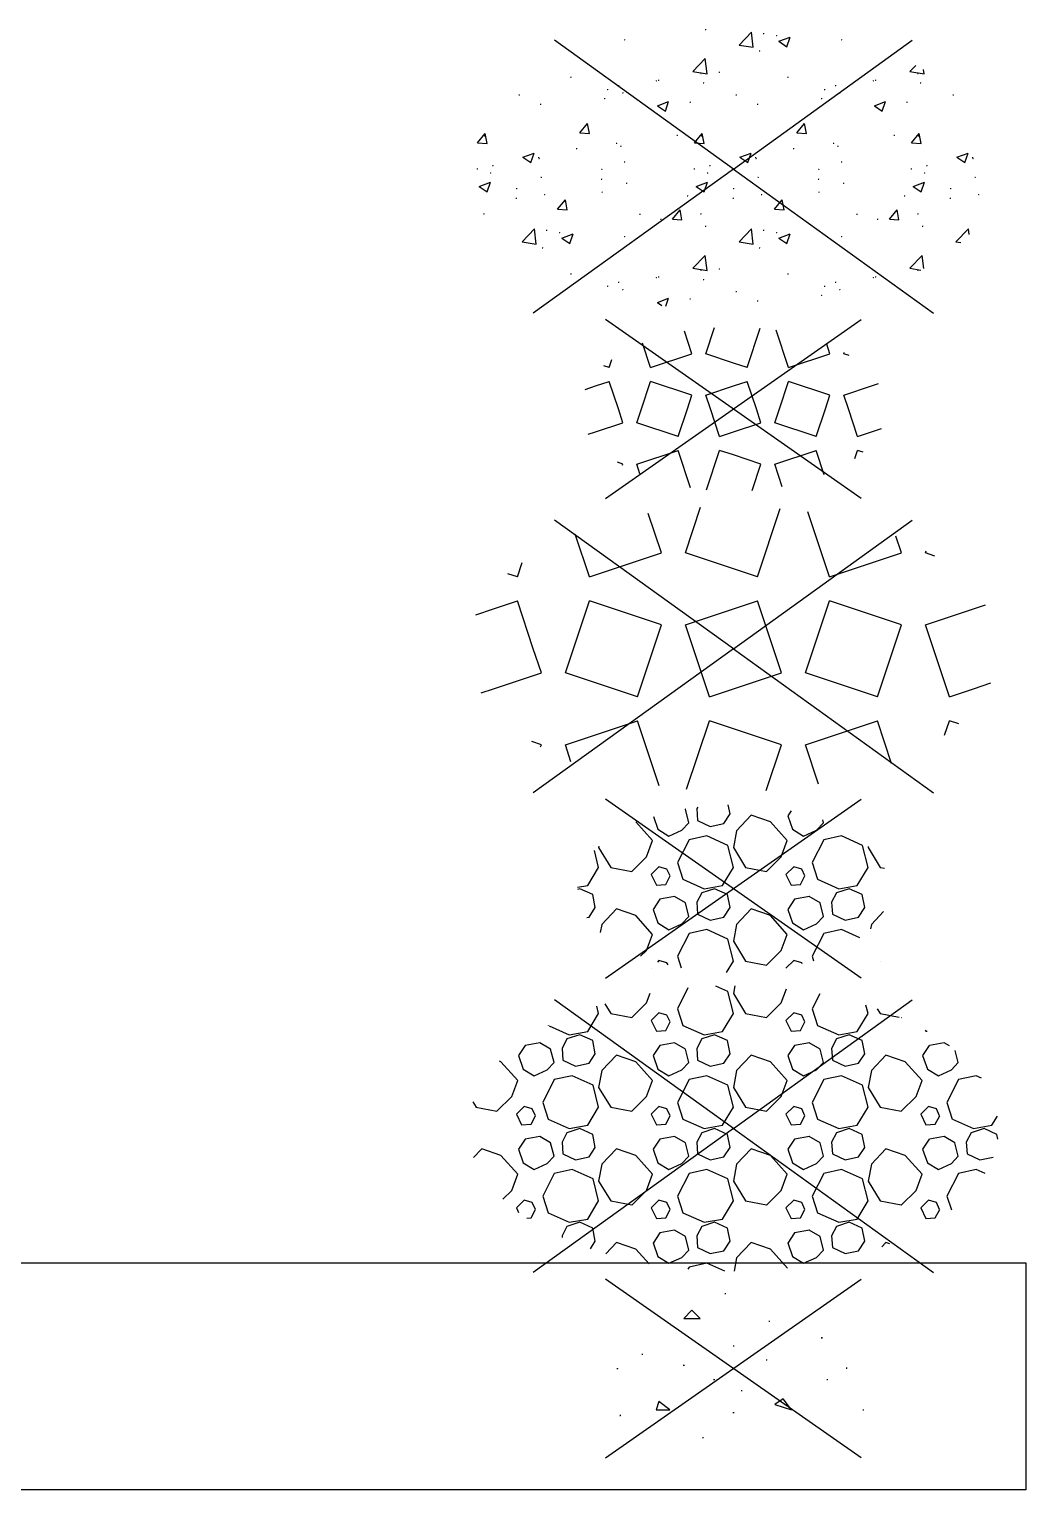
# Model space of a CAD drawing. Header units: metres. Extents: x -77 to 448, y 4806 to 5239.
# Drawn here: x -31.73 to -27.58, y 4931.49 to 4937.58 of the extents above; entities that cross this region are included whole.
import ezdxf
from ezdxf.enums import TextEntityAlignment as Align

# ---------------------------------------------------------------- set-up
doc = ezdxf.new("R2010")
doc.units = ezdxf.units.M
doc.layers.add('V-WE-VH-OPENVERHARDING_STRAATBAKSTEEN-S', color=90, linetype='Continuous', lineweight=25)
doc.styles.add('NLCS-ISO', font='NLCS-ISO.ttf')

# ---------------------------------------------------------------- blocks, each defined once
blk = doc.blocks.new('V-SVH-FUNDERING_GRANULAAT_KL-SO')
for p, q in [((-2.662, -1.864), (2.662, 1.864)), ((2.662, -1.864), (-2.662, 1.864)), ((-0.181, 1.561), (-0.164, 1.561)), ((-0.173, 1.57), (-0.173, 1.552)), ((-0.863, 1.216), (-1.035, 1.044)), ((-1.035, 1.044), (-0.69, 1.044)), ((-0.69, 1.044), (-0.863, 1.216)), ((0.739, 0.986), (0.756, 0.986)), ((0.748, 0.995), (0.748, 0.978)), ((1.831, 0.641), (1.849, 0.641)), ((1.84, 0.65), (1.84, 0.633)), ((-1.898, 0.305), (-1.898, 0.287)), ((0, 0.477), (0, 0.46)), ((0, 0.469), (0.009, 0.469)), ((-1.906, 0.296), (-1.889, 0.296)), ((-1.044, 0.066), (-1.026, 0.066)), ((-1.035, 0.075), (-1.035, 0.058)), ((0.681, 0.181), (0.699, 0.181)), ((0.69, 0.19), (0.69, 0.172)), ((2.349, 0.009), (2.366, 0.009)), ((2.357, 0.017), (2.357, 0)), ((-2.424, 0), (-2.406, 0)), ((-2.415, 0), (-2.415, -0.009)), ((-0.411, -0.23), (-0.394, -0.23)), ((-0.403, -0.221), (-0.403, -0.239)), ((1.946, -0.23), (1.964, -0.23)), ((1.955, -0.221), (1.955, -0.239)), ((0.164, -0.46), (0.181, -0.46)), ((0.172, -0.451), (0.172, -0.469)), ((-1.553, -0.69), (-1.61, -0.863)), ((-1.61, -0.863), (-1.323, -0.863)), ((-1.323, -0.863), (-1.553, -0.69)), ((0, -0.911), (0, -0.929)), ((1.035, -0.633), (0.862, -0.748)), ((0.862, -0.748), (1.208, -0.863)), ((1.208, -0.863), (1.035, -0.633)), ((2.694, -0.863), (2.711, -0.863)), ((2.703, -0.854), (2.703, -0.871)), ((-2.366, -0.978), (-2.349, -0.978)), ((-2.358, -0.969), (-2.358, -0.986)), ((-0.009, -0.92), (0, -0.92)), ((-0.641, -1.438), (-0.624, -1.438)), ((-0.633, -1.429), (-0.633, -1.446))]:
    blk.add_line(p, q)
at = {"style": 'NLCS-ISO'}
blk.add_attdef('KLEUR', text='', height=1.8, dxfattribs=at).set_placement((4.25, 0), align=Align.MIDDLE_LEFT)
blk = doc.blocks.new('V-SVH-FUNDERING_GRANULAAT_KLEIKORR-SO')
for p, q in [((-1.809, 2.619), (-1.731, 2.825)), ((-0.945, 2.931), (-1.165, 2.499)), ((-0.113, 2.857), (-0.363, 2.969)), ((0, 2.397), (-0.113, 2.857)), ((0.032, 2.975), (0, 2.813)), ((0, 2.813), (0.252, 2.398)), ((0.998, 2.619), (1.109, 2.914)), ((1.802, 2.812), (1.642, 2.499)), ((0, 0), (-3.728, 2.684)), ((-2.807, 2.397), (-2.845, 2.553)), ((-2.679, 2.603), (-2.555, 2.398)), ((-2.118, 2.313), (-1.809, 2.619)), ((-1.165, 2.499), (-1.052, 2.151)), ((0, 0), (3.728, 2.684)), ((0.689, 2.313), (0.998, 2.619)), ((1.642, 2.499), (1.755, 2.151)), ((2.807, 2.397), (2.763, 2.576)), ((2.997, 2.499), (3.059, 2.398)), ((-3.86, 2.156), (-3.859, 2.151)), ((-3.836, 2.141), (-3.417, 1.953)), ((-3.033, 2.021), (-2.807, 2.397)), ((-2.555, 2.398), (-2.118, 2.314)), ((-1.55, 2.411), (-1.711, 2.251)), ((-1.711, 2.252), (-1.604, 2.029)), ((-1.383, 2.363), (-1.55, 2.411)), ((-1.406, 2.044), (-1.316, 2.222)), ((-1.316, 2.222), (-1.383, 2.363)), ((-1.052, 2.151), (-0.61, 1.953)), ((-0.226, 2.021), (0, 2.397)), ((0.252, 2.398), (0.689, 2.314)), ((1.257, 2.411), (1.096, 2.251)), ((1.096, 2.252), (1.202, 2.029)), ((1.423, 2.363), (1.257, 2.411)), ((1.4, 2.044), (1.491, 2.222)), ((1.491, 2.222), (1.423, 2.363)), ((1.755, 2.151), (2.197, 1.953)), ((2.581, 2.021), (2.807, 2.397)), ((3.059, 2.398), (3.456, 2.321)), ((3.495, 2.313), (3.5, 2.317)), ((-3.466, 1.868), (-3.567, 1.67)), ((-3.198, 1.953), (-3.466, 1.868)), ((-3.417, 1.953), (-3.033, 2.021)), ((-2.93, 1.833), (-3.198, 1.953)), ((-2.876, 1.558), (-2.93, 1.833)), ((-1.604, 2.029), (-1.406, 2.044)), ((-0.659, 1.868), (-0.76, 1.67)), ((-0.391, 1.953), (-0.659, 1.868)), ((-0.61, 1.953), (-0.226, 2.021)), ((-0.123, 1.833), (-0.391, 1.953)), ((-0.069, 1.558), (-0.123, 1.833)), ((1.202, 2.029), (1.4, 2.044)), ((2.147, 1.868), (2.047, 1.67)), ((2.415, 1.953), (2.147, 1.868)), ((2.197, 1.953), (2.581, 2.021)), ((2.683, 1.833), (2.415, 1.953)), ((2.738, 1.558), (2.683, 1.833)), ((3.997, 2.054), (4.009, 2.029)), ((4.009, 2.029), (4.037, 2.031)), ((-4.339, 1.734), (-4.478, 1.521)), ((-4.029, 1.789), (-4.337, 1.735)), ((-3.806, 1.659), (-4.031, 1.789)), ((-3.736, 1.375), (-3.806, 1.659)), ((-3.567, 1.67), (-3.55, 1.425)), ((-3.005, 1.361), (-2.876, 1.559)), ((-2.436, 1.531), (-2.739, 1.209)), ((-2.035, 1.395), (-2.436, 1.531)), ((-1.532, 1.734), (-1.671, 1.521)), ((-1.223, 1.789), (-1.531, 1.735)), ((-1, 1.659), (-1.225, 1.789)), ((-0.929, 1.375), (-1, 1.659)), ((-0.76, 1.67), (-0.744, 1.425)), ((-0.198, 1.361), (-0.069, 1.559)), ((0.371, 1.531), (0.068, 1.209)), ((0.772, 1.395), (0.371, 1.531)), ((1.274, 1.734), (1.135, 1.521)), ((1.584, 1.789), (1.276, 1.735)), ((1.807, 1.659), (1.582, 1.789)), ((1.877, 1.375), (1.807, 1.659)), ((2.047, 1.67), (2.063, 1.425)), ((2.608, 1.361), (2.738, 1.559)), ((3.177, 1.531), (2.875, 1.209)), ((3.579, 1.395), (3.177, 1.531)), ((4.081, 1.734), (3.942, 1.521)), ((4.391, 1.789), (4.083, 1.735)), ((4.506, 1.722), (4.389, 1.789)), ((4.684, 1.375), (4.621, 1.631)), ((-4.841, 1.395), (-4.87, 1.405)), ((-4.489, 1.002), (-4.841, 1.395)), ((-4.478, 1.522), (-4.379, 1.242)), ((-4.379, 1.242), (-4.149, 1.098)), ((-4.149, 1.098), (-3.879, 1.222)), ((-3.88, 1.222), (-3.736, 1.375)), ((-3.55, 1.425), (-3.287, 1.299)), ((-3.287, 1.299), (-3.005, 1.361)), ((-1.682, 1.002), (-2.035, 1.395)), ((-1.671, 1.522), (-1.572, 1.242)), ((-1.572, 1.242), (-1.342, 1.098)), ((-1.342, 1.098), (-1.073, 1.222)), ((-1.073, 1.222), (-0.929, 1.375)), ((-0.744, 1.425), (-0.481, 1.299)), ((-0.481, 1.299), (-0.198, 1.361)), ((1.124, 1.002), (0.772, 1.395)), ((1.135, 1.522), (1.235, 1.242)), ((1.235, 1.242), (1.464, 1.098)), ((1.464, 1.098), (1.734, 1.222)), ((1.734, 1.222), (1.877, 1.375)), ((2.063, 1.425), (2.326, 1.299)), ((2.326, 1.299), (2.609, 1.361)), ((3.931, 1.002), (3.579, 1.395)), ((3.942, 1.522), (4.041, 1.242)), ((4.041, 1.242), (4.271, 1.098)), ((4.271, 1.098), (4.541, 1.222)), ((4.541, 1.222), (4.684, 1.375)), ((-4.615, 0.666), (-4.489, 1.002)), ((-3.73, 1.02), (-3.971, 0.546)), ((-3.359, 1.101), (-3.73, 1.02)), ((-2.92, 0.904), (-3.359, 1.101)), ((-2.739, 1.209), (-2.807, 0.86)), ((-1.809, 0.666), (-1.682, 1.002)), ((-0.924, 1.02), (-1.165, 0.546)), ((-0.552, 1.101), (-0.924, 1.02)), ((-0.113, 0.904), (-0.552, 1.101)), ((0.068, 1.209), (0, 0.86)), ((0.998, 0.666), (1.124, 1.002)), ((1.883, 1.02), (1.642, 0.546)), ((2.254, 1.101), (1.883, 1.02)), ((2.693, 0.904), (2.254, 1.101)), ((2.875, 1.209), (2.807, 0.86)), ((3.805, 0.666), (3.931, 1.002)), ((4.69, 1.02), (4.449, 0.546)), ((5.061, 1.101), (4.69, 1.02)), ((5.167, 1.053), (5.061, 1.101)), ((-4.925, 0.36), (-4.615, 0.666)), ((-2.807, 0.444), (-2.92, 0.904)), ((-2.806, 0.86), (-2.555, 0.445)), ((-2.118, 0.36), (-1.809, 0.666)), ((0, 0.444), (-0.113, 0.904)), ((0, 0.86), (0.252, 0.445)), ((0.689, 0.36), (0.998, 0.666)), ((2.807, 0.444), (2.693, 0.904)), ((2.807, 0.86), (3.059, 0.445)), ((3.495, 0.36), (3.805, 0.666)), ((-5.428, 0.555), (-5.361, 0.445)), ((-5.362, 0.445), (-4.925, 0.361)), ((-4.357, 0.458), (-4.518, 0.298)), ((-4.19, 0.41), (-4.357, 0.458)), ((-4.123, 0.269), (-4.19, 0.41)), ((-3.971, 0.546), (-3.859, 0.198)), ((-3.033, 0.068), (-2.807, 0.444)), ((-2.555, 0.445), (-2.118, 0.361)), ((-1.55, 0.458), (-1.711, 0.298)), ((-1.383, 0.41), (-1.55, 0.458)), ((-1.316, 0.269), (-1.383, 0.41)), ((-1.165, 0.546), (-1.052, 0.198)), ((-0.226, 0.068), (0, 0.444)), ((0.252, 0.445), (0.689, 0.361)), ((1.257, 0.458), (1.096, 0.298)), ((1.423, 0.41), (1.257, 0.458)), ((1.491, 0.269), (1.423, 0.41)), ((1.642, 0.546), (1.755, 0.198)), ((2.581, 0.068), (2.807, 0.444)), ((3.059, 0.445), (3.495, 0.361)), ((4.063, 0.458), (3.903, 0.298)), ((4.23, 0.41), (4.063, 0.458)), ((4.297, 0.269), (4.23, 0.41)), ((4.449, 0.546), (4.561, 0.198)), ((-4.518, 0.299), (-4.411, 0.076)), ((-4.411, 0.076), (-4.213, 0.091)), ((-4.213, 0.091), (-4.123, 0.269)), ((0, 0), (-4.172, -3.003)), ((-3.859, 0.198), (-3.417, 0)), ((-3.198, 0), (-3.466, -0.085)), ((-3.417, 0), (-3.033, 0.068)), ((-2.93, -0.12), (-3.198, 0)), ((-1.711, 0.299), (-1.604, 0.076)), ((-1.604, 0.076), (-1.406, 0.091)), ((-1.406, 0.091), (-1.316, 0.269)), ((-1.052, 0.198), (-0.61, 0)), ((-0.391, 0), (-0.659, -0.085)), ((-0.61, 0), (-0.226, 0.068)), ((-0.123, -0.12), (-0.391, 0)), ((1.096, 0.299), (1.202, 0.076)), ((1.202, 0.076), (1.4, 0.091)), ((1.4, 0.091), (1.491, 0.269)), ((1.755, 0.198), (2.197, 0)), ((2.415, 0), (2.147, -0.085)), ((2.197, 0), (2.581, 0.068)), ((2.683, -0.12), (2.415, 0)), ((3.903, 0.299), (4.009, 0.076)), ((4.009, 0.076), (4.207, 0.091)), ((4.207, 0.091), (4.298, 0.269)), ((4.562, 0.198), (5.003, 0)), ((5.222, 0), (4.954, -0.085)), ((5.003, 0), (5.387, 0.068)), ((5.49, -0.12), (5.222, 0)), ((5.387, 0.068), (5.504, 0.262)), ((-4.339, -0.219), (-4.478, -0.432)), ((-4.029, -0.164), (-4.337, -0.218)), ((-3.806, -0.294), (-4.031, -0.164)), ((-3.736, -0.578), (-3.806, -0.294)), ((-3.466, -0.085), (-3.567, -0.283)), ((-3.567, -0.283), (-3.55, -0.528)), ((-2.876, -0.395), (-2.93, -0.12)), ((-1.532, -0.219), (-1.671, -0.432)), ((-1.223, -0.164), (-1.531, -0.218)), ((-1, -0.294), (-1.225, -0.164)), ((-0.929, -0.578), (-1, -0.294)), ((-0.659, -0.085), (-0.76, -0.283)), ((-0.76, -0.283), (-0.744, -0.528)), ((-0.069, -0.395), (-0.123, -0.12)), ((0, 0), (4.172, -3.003)), ((1.274, -0.219), (1.135, -0.432)), ((1.584, -0.164), (1.276, -0.218)), ((1.807, -0.294), (1.582, -0.164)), ((1.877, -0.578), (1.807, -0.294)), ((2.147, -0.085), (2.047, -0.283)), ((2.047, -0.283), (2.063, -0.528)), ((2.738, -0.395), (2.683, -0.12)), ((4.081, -0.219), (3.942, -0.432)), ((4.391, -0.164), (4.083, -0.218)), ((4.614, -0.294), (4.389, -0.164)), ((4.684, -0.578), (4.614, -0.294)), ((4.954, -0.085), (4.853, -0.283)), ((4.853, -0.283), (4.87, -0.528)), ((5.51, -0.22), (5.49, -0.12)), ((-5.243, -0.422), (-5.411, -0.601)), ((-4.841, -0.558), (-5.243, -0.422)), ((-4.489, -0.951), (-4.841, -0.558)), ((-4.478, -0.431), (-4.379, -0.711)), ((-3.88, -0.731), (-3.736, -0.578)), ((-3.55, -0.528), (-3.287, -0.654)), ((-3.287, -0.654), (-3.005, -0.592)), ((-3.005, -0.592), (-2.876, -0.394)), ((-2.436, -0.422), (-2.739, -0.744)), ((-2.035, -0.558), (-2.436, -0.422)), ((-1.682, -0.951), (-2.035, -0.558)), ((-1.671, -0.431), (-1.572, -0.711)), ((-1.073, -0.731), (-0.929, -0.578)), ((-0.744, -0.528), (-0.481, -0.654)), ((-0.481, -0.654), (-0.198, -0.592)), ((-0.198, -0.592), (-0.069, -0.394)), ((0.371, -0.422), (0.068, -0.744)), ((0.772, -0.558), (0.371, -0.422)), ((1.124, -0.951), (0.772, -0.558)), ((1.135, -0.431), (1.235, -0.711)), ((1.734, -0.731), (1.877, -0.578)), ((2.063, -0.528), (2.326, -0.654)), ((2.326, -0.654), (2.609, -0.592)), ((2.608, -0.592), (2.738, -0.394)), ((3.177, -0.422), (2.875, -0.744)), ((3.579, -0.558), (3.177, -0.422)), ((3.931, -0.951), (3.579, -0.558)), ((3.942, -0.431), (4.041, -0.711)), ((4.541, -0.731), (4.684, -0.578)), ((4.87, -0.528), (5.133, -0.654)), ((5.133, -0.654), (5.414, -0.593)), ((-4.379, -0.711), (-4.149, -0.855)), ((-4.149, -0.855), (-3.879, -0.731)), ((-3.359, -0.852), (-3.73, -0.933)), ((-2.92, -1.049), (-3.359, -0.852)), ((-2.739, -0.744), (-2.807, -1.093)), ((-1.572, -0.711), (-1.342, -0.855)), ((-1.342, -0.855), (-1.073, -0.731)), ((-0.552, -0.852), (-0.924, -0.933)), ((-0.113, -1.049), (-0.552, -0.852)), ((0.068, -0.744), (0, -1.093)), ((1.235, -0.711), (1.464, -0.855)), ((1.464, -0.855), (1.734, -0.731)), ((2.254, -0.852), (1.883, -0.933)), ((2.693, -1.049), (2.254, -0.852)), ((2.875, -0.744), (2.807, -1.093)), ((4.041, -0.711), (4.271, -0.855)), ((4.271, -0.855), (4.541, -0.731)), ((5.061, -0.852), (4.69, -0.933)), ((5.245, -0.935), (5.061, -0.852)), ((-4.615, -1.287), (-4.489, -0.951)), ((-3.73, -0.933), (-3.971, -1.407)), ((-2.807, -1.509), (-2.92, -1.049)), ((-2.806, -1.093), (-2.555, -1.508)), ((-1.809, -1.287), (-1.682, -0.951)), ((-0.924, -0.933), (-1.165, -1.407)), ((0, -1.509), (-0.113, -1.049)), ((0, -1.093), (0.252, -1.508)), ((0.998, -1.287), (1.124, -0.951)), ((1.883, -0.933), (1.642, -1.407)), ((2.807, -1.509), (2.693, -1.049)), ((2.807, -1.093), (3.059, -1.508)), ((3.805, -1.287), (3.931, -0.951)), ((4.69, -0.933), (4.449, -1.407)), ((-4.802, -1.471), (-4.615, -1.287)), ((-4.357, -1.495), (-4.518, -1.655)), ((-4.19, -1.543), (-4.357, -1.495)), ((-3.971, -1.407), (-3.859, -1.755)), ((-3.033, -1.885), (-2.807, -1.509)), ((-2.555, -1.508), (-2.118, -1.592)), ((-2.118, -1.593), (-1.809, -1.287)), ((-1.55, -1.495), (-1.711, -1.655)), ((-1.383, -1.543), (-1.55, -1.495)), ((-1.165, -1.407), (-1.052, -1.755)), ((-0.226, -1.885), (0, -1.509)), ((0.252, -1.508), (0.689, -1.592)), ((0.689, -1.593), (0.998, -1.287)), ((1.257, -1.495), (1.096, -1.655)), ((1.423, -1.543), (1.257, -1.495)), ((1.642, -1.407), (1.755, -1.755)), ((2.581, -1.885), (2.807, -1.509)), ((3.059, -1.508), (3.495, -1.592)), ((3.495, -1.593), (3.805, -1.287)), ((4.063, -1.495), (3.903, -1.655)), ((4.23, -1.543), (4.063, -1.495)), ((4.449, -1.407), (4.542, -1.694)), ((-4.518, -1.654), (-4.474, -1.746)), ((-4.213, -1.862), (-4.123, -1.684)), ((-4.123, -1.684), (-4.19, -1.543)), ((-3.859, -1.755), (-3.417, -1.953)), ((-1.711, -1.654), (-1.604, -1.877)), ((-1.406, -1.862), (-1.316, -1.684)), ((-1.316, -1.684), (-1.383, -1.543)), ((-1.052, -1.755), (-0.61, -1.953)), ((1.096, -1.654), (1.202, -1.877)), ((1.4, -1.862), (1.491, -1.684)), ((1.491, -1.684), (1.423, -1.543)), ((1.755, -1.755), (2.197, -1.953)), ((3.903, -1.654), (4.009, -1.877)), ((4.207, -1.862), (4.298, -1.684)), ((4.297, -1.684), (4.23, -1.543)), ((-4.3, -1.868), (-4.213, -1.862)), ((-3.466, -2.038), (-3.567, -2.236)), ((-3.198, -1.953), (-3.466, -2.038)), ((-3.417, -1.953), (-3.033, -1.885)), ((-2.93, -2.073), (-3.198, -1.953)), ((-2.876, -2.348), (-2.93, -2.073)), ((-1.604, -1.877), (-1.406, -1.862)), ((-1.223, -2.117), (-1.531, -2.171)), ((-1, -2.247), (-1.225, -2.117)), ((-0.659, -2.038), (-0.76, -2.236)), ((-0.391, -1.953), (-0.659, -2.038)), ((-0.61, -1.953), (-0.226, -1.885)), ((-0.123, -2.073), (-0.391, -1.953)), ((-0.069, -2.348), (-0.123, -2.073)), ((1.202, -1.877), (1.4, -1.862)), ((1.584, -2.117), (1.276, -2.171)), ((1.807, -2.247), (1.582, -2.117)), ((2.147, -2.038), (2.047, -2.236)), ((2.415, -1.953), (2.147, -2.038)), ((2.197, -1.953), (2.581, -1.885)), ((2.683, -2.073), (2.415, -1.953)), ((2.738, -2.348), (2.683, -2.073)), ((4.009, -1.877), (4.207, -1.862)), ((-3.567, -2.236), (-3.564, -2.273)), ((-2.979, -2.506), (-2.876, -2.347)), ((-2.436, -2.375), (-2.656, -2.609)), ((-2.035, -2.511), (-2.436, -2.375)), ((-1.532, -2.172), (-1.671, -2.385)), ((-1.671, -2.384), (-1.572, -2.664)), ((-0.929, -2.531), (-1, -2.247)), ((-0.76, -2.236), (-0.744, -2.481)), ((-0.198, -2.545), (-0.069, -2.347)), ((0.371, -2.375), (0.068, -2.697)), ((0.772, -2.511), (0.371, -2.375)), ((1.274, -2.172), (1.135, -2.385)), ((1.135, -2.384), (1.235, -2.664)), ((1.877, -2.531), (1.807, -2.247)), ((2.047, -2.236), (2.063, -2.481)), ((2.608, -2.545), (2.738, -2.347)), ((3.177, -2.375), (3.093, -2.465)), ((3.258, -2.403), (3.177, -2.375)), ((-1.757, -2.821), (-2.035, -2.511)), ((-1.572, -2.664), (-1.342, -2.808)), ((-1.342, -2.808), (-1.073, -2.684)), ((-1.073, -2.684), (-0.929, -2.531)), ((-0.744, -2.481), (-0.481, -2.607)), ((-0.481, -2.607), (-0.198, -2.545)), ((0.068, -2.697), (0.014, -2.975)), ((1.131, -2.912), (0.772, -2.511)), ((1.235, -2.664), (1.464, -2.808)), ((1.464, -2.808), (1.734, -2.684)), ((1.734, -2.684), (1.877, -2.531)), ((2.063, -2.481), (2.326, -2.607)), ((2.326, -2.607), (2.609, -2.545)), ((-0.924, -2.886), (-0.946, -2.931)), ((-0.552, -2.805), (-0.924, -2.886)), ((-0.177, -2.973), (-0.552, -2.805))]:
    blk.add_line(p, q)
at = {"style": 'NLCS-ISO'}
blk.add_attdef('KLEUR', text='', height=1.8, dxfattribs=at).set_placement((6.525, 0), align=Align.MIDDLE_LEFT)
blk = doc.blocks.new('V-SVH-FUNDERING_GRANULAAT_KLEIKORR_KL-SO')
for p, q in [((-2.662, -1.864), (2.662, 1.864)), ((2.662, -1.864), (-2.662, 1.864)), ((-1, 1.659), (-1.007, 1.663)), ((-0.929, 1.375), (-1, 1.659)), ((-0.743, 1.703), (-0.76, 1.67)), ((-0.76, 1.67), (-0.744, 1.425)), ((-0.198, 1.361), (-0.069, 1.559)), ((-0.069, 1.558), (-0.107, 1.749)), ((0.371, 1.531), (0.068, 1.209)), ((0.772, 1.395), (0.371, 1.531)), ((1.203, 1.625), (1.135, 1.521)), ((-1.682, 1.002), (-2.035, 1.395)), ((-1.665, 1.503), (-1.572, 1.242)), ((-1.572, 1.242), (-1.342, 1.098)), ((-1.342, 1.098), (-1.073, 1.222)), ((-1.073, 1.222), (-0.929, 1.375)), ((-0.744, 1.425), (-0.481, 1.299)), ((-0.481, 1.299), (-0.198, 1.361)), ((1.124, 1.002), (0.772, 1.395)), ((1.135, 1.522), (1.235, 1.242)), ((1.235, 1.242), (1.464, 1.098)), ((1.464, 1.098), (1.734, 1.222)), ((1.734, 1.222), (1.877, 1.375)), ((1.877, 1.375), (1.863, 1.433)), ((-1.809, 0.666), (-1.682, 1.002)), ((-0.924, 1.02), (-1.165, 0.546)), ((-0.552, 1.101), (-0.924, 1.02)), ((-0.113, 0.904), (-0.552, 1.101)), ((0.068, 1.209), (0, 0.86)), ((0.998, 0.666), (1.124, 1.002)), ((1.883, 1.02), (1.642, 0.546)), ((2.254, 1.101), (1.883, 1.02)), ((2.693, 0.904), (2.254, 1.101)), ((-2.92, 0.904), (-2.92, 0.904)), ((-2.807, 0.444), (-2.893, 0.796)), ((-2.801, 0.887), (-2.807, 0.86)), ((-2.806, 0.86), (-2.555, 0.445)), ((-2.118, 0.36), (-1.809, 0.666)), ((0, 0.444), (-0.113, 0.904)), ((0, 0.86), (0.252, 0.445)), ((0.689, 0.36), (0.998, 0.666)), ((2.807, 0.444), (2.693, 0.904)), ((2.81, 0.878), (2.807, 0.86)), ((2.807, 0.86), (3.059, 0.445)), ((-3.033, 0.068), (-2.807, 0.444)), ((-2.555, 0.445), (-2.118, 0.361)), ((-1.55, 0.458), (-1.711, 0.298)), ((-1.383, 0.41), (-1.55, 0.458)), ((-1.316, 0.269), (-1.383, 0.41)), ((-1.165, 0.546), (-1.052, 0.198)), ((-0.226, 0.068), (0, 0.444)), ((0.252, 0.445), (0.689, 0.361)), ((1.257, 0.458), (1.096, 0.298)), ((1.423, 0.41), (1.257, 0.458)), ((1.491, 0.269), (1.423, 0.41)), ((1.642, 0.546), (1.755, 0.198)), ((2.581, 0.068), (2.807, 0.444)), ((3.059, 0.445), (3.151, 0.427)), ((-3.249, 0.03), (-3.033, 0.068)), ((-3.198, 0), (-3.249, -0.016)), ((-2.93, -0.12), (-3.198, 0)), ((-1.711, 0.299), (-1.604, 0.076)), ((-1.604, 0.076), (-1.406, 0.091)), ((-1.406, 0.091), (-1.316, 0.269)), ((-1.052, 0.198), (-0.61, 0)), ((-0.391, 0), (-0.659, -0.085)), ((-0.61, 0), (-0.226, 0.068)), ((-0.123, -0.12), (-0.391, 0)), ((1.096, 0.299), (1.202, 0.076)), ((1.202, 0.076), (1.4, 0.091)), ((1.4, 0.091), (1.491, 0.269)), ((1.755, 0.198), (2.197, 0)), ((2.415, 0), (2.147, -0.085)), ((2.197, 0), (2.581, 0.068)), ((2.683, -0.12), (2.415, 0)), ((-2.876, -0.395), (-2.93, -0.12)), ((-1.532, -0.219), (-1.671, -0.432)), ((-1.223, -0.164), (-1.531, -0.218)), ((-1, -0.294), (-1.225, -0.164)), ((-0.929, -0.578), (-1, -0.294)), ((-0.659, -0.085), (-0.76, -0.283)), ((-0.76, -0.283), (-0.744, -0.528)), ((-0.069, -0.395), (-0.123, -0.12)), ((1.274, -0.219), (1.135, -0.432)), ((1.584, -0.164), (1.276, -0.218)), ((1.807, -0.294), (1.582, -0.164)), ((1.877, -0.578), (1.807, -0.294)), ((2.147, -0.085), (2.047, -0.283)), ((2.047, -0.283), (2.063, -0.528)), ((2.738, -0.395), (2.683, -0.12)), ((-3.051, -0.602), (-3.005, -0.592)), ((-3.005, -0.592), (-2.876, -0.394)), ((-2.436, -0.422), (-2.739, -0.744)), ((-2.035, -0.558), (-2.436, -0.422)), ((-1.682, -0.951), (-2.035, -0.558)), ((-1.671, -0.431), (-1.572, -0.711)), ((-1.073, -0.731), (-0.929, -0.578)), ((-0.744, -0.528), (-0.481, -0.654)), ((-0.481, -0.654), (-0.198, -0.592)), ((-0.198, -0.592), (-0.069, -0.394)), ((0.371, -0.422), (0.068, -0.744)), ((0.772, -0.558), (0.371, -0.422)), ((1.124, -0.951), (0.772, -0.558)), ((1.135, -0.431), (1.235, -0.711)), ((1.734, -0.731), (1.877, -0.578)), ((2.063, -0.528), (2.326, -0.654)), ((2.326, -0.654), (2.609, -0.592)), ((2.608, -0.592), (2.738, -0.394)), ((3.126, -0.477), (2.875, -0.744)), ((-2.739, -0.744), (-2.772, -0.913)), ((-1.572, -0.711), (-1.342, -0.855)), ((-1.342, -0.855), (-1.073, -0.731)), ((-0.552, -0.852), (-0.924, -0.933)), ((-0.113, -1.049), (-0.552, -0.852)), ((0.068, -0.744), (0, -1.093)), ((1.235, -0.711), (1.464, -0.855)), ((1.464, -0.855), (1.734, -0.731)), ((2.254, -0.852), (1.883, -0.933)), ((2.636, -1.023), (2.254, -0.852)), ((2.875, -0.744), (2.857, -0.833)), ((-1.809, -1.287), (-1.682, -0.951)), ((-0.924, -0.933), (-1.165, -1.407)), ((0, -1.509), (-0.113, -1.049)), ((0, -1.093), (0.252, -1.508)), ((0.998, -1.287), (1.124, -0.951)), ((1.883, -0.933), (1.642, -1.407)), ((-1.931, -1.408), (-1.809, -1.287)), ((-1.55, -1.495), (-1.583, -1.528)), ((-1.383, -1.543), (-1.55, -1.495)), ((-1.165, -1.407), (-1.086, -1.649)), ((-0.144, -1.748), (0, -1.509)), ((0.252, -1.508), (0.689, -1.592)), ((0.689, -1.593), (0.998, -1.287)), ((1.257, -1.495), (1.096, -1.655)), ((1.423, -1.543), (1.257, -1.495)), ((1.642, -1.407), (1.672, -1.501)), ((3.059, -1.508), (3.059, -1.508)), ((-1.711, -1.655), (-1.711, -1.655)), ((-1.361, -1.589), (-1.383, -1.543)), ((1.096, -1.654), (1.096, -1.655)), ((1.436, -1.569), (1.423, -1.543))]:
    blk.add_line(p, q)
at = {"style": 'NLCS-ISO'}
blk.add_attdef('KLEUR', text='', height=1.8, dxfattribs=at).set_placement((4.25, 0), align=Align.MIDDLE_LEFT)
blk = doc.blocks.new('V-SVH-FUNDERING_GRANULAAT_LAVA-SO')
for p, q in [((-1.5, 2), (-1.773, 2.818)), ((-1, 2), (-0.683, 2.952)), ((0.5, 1.5), (0.976, 2.928)), ((2, 1.5), (1.548, 2.856)), ((0, 0), (-3.728, 2.684)), ((0, 0), (3.728, 2.684)), ((-3, 1.5), (-3.296, 2.388)), ((3.5, 2), (3.383, 2.35)), ((-3, 1.5), (-1.5, 2)), ((0, 1.667), (-1, 2)), ((2, 1.5), (3.5, 2)), ((4, 2), (4.015, 2.044)), ((4.198, 1.934), (4, 2)), ((-4.5, 1.5), (-4.698, 1.566)), ((-4.5, 1.5), (-4.4, 1.799)), ((0.5, 1.5), (0, 1.667)), ((-5, 0.833), (-4.5, 1)), ((-4.167, 0), (-4.5, 1)), ((-3.333, 0), (-3, 1)), ((-1.5, 0.5), (-3, 1)), ((0, 0.833), (0.5, 1)), ((0.833, 0), (0.5, 1)), ((1.667, 0), (2, 1)), ((3.5, 0.5), (2, 1)), ((5, 0.833), (5.255, 0.918)), ((-5.364, 0.712), (-5, 0.833)), ((-1, 0.5), (0, 0.833)), ((4, 0.5), (5, 0.833)), ((-1.667, 0), (-1.5, 0.5)), ((-0.833, 0), (-1, 0.5)), ((3.333, 0), (3.5, 0.5)), ((4.167, 0), (4, 0.5)), ((0, 0), (-4.172, -3.003)), ((-4, -0.5), (-4.167, 0)), ((-3.5, -0.5), (-3.333, 0)), ((-2, -1), (-1.667, 0)), ((-0.5, -1), (-0.833, 0)), ((0, 0), (4.172, -3.003)), ((1, -0.5), (0.833, 0)), ((1.5, -0.5), (1.667, 0)), ((3, -1), (3.333, 0)), ((4.5, -1), (4.167, 0)), ((-5, -0.833), (-4, -0.5)), ((-2, -1), (-3.5, -0.5)), ((0, -0.833), (1, -0.5)), ((3, -1), (1.5, -0.5)), ((-5.255, -0.918), (-5, -0.833)), ((-0.5, -1), (0, -0.833)), ((4.5, -1), (5, -0.833)), ((5, -0.833), (5.364, -0.712)), ((-3.5, -2), (-2, -1.5)), ((-1.548, -2.856), (-2, -1.5)), ((-0.976, -2.928), (-0.5, -1.5)), ((0, -1.667), (-0.5, -1.5)), ((1.5, -2), (3, -1.5)), ((3.296, -2.388), (3, -1.5)), ((4.4, -1.799), (4.5, -1.5)), ((4.698, -1.566), (4.5, -1.5)), ((1, -2), (0, -1.667)), ((-4, -2), (-4.198, -1.934)), ((-4.015, -2.044), (-4, -2)), ((-3.383, -2.352), (-3.5, -2)), ((0.683, -2.952), (1, -2)), ((1.773, -2.818), (1.5, -2))]:
    blk.add_line(p, q)
at = {"style": 'NLCS-ISO'}
blk.add_attdef('KLEUR', text='', height=1.8, dxfattribs=at).set_placement((6.525, 0), align=Align.MIDDLE_LEFT)
blk = doc.blocks.new('V-SVH-FUNDERING_GRANULAAT_LAVA_KL-SO')
for p, q in [((-2.662, -1.864), (2.662, 1.864)), ((2.662, -1.864), (-2.662, 1.864)), ((-0.863, 1.15), (-1.019, 1.62)), ((-0.575, 1.15), (-0.393, 1.698)), ((0.288, 0.863), (0.561, 1.684)), ((1.15, 0.863), (0.89, 1.642)), ((-1.725, 0.863), (-1.895, 1.373)), ((2.013, 1.15), (1.945, 1.351)), ((-2.588, 0.863), (-2.53, 1.034)), ((-1.725, 0.863), (-0.863, 1.15)), ((0, 0.958), (-0.575, 1.15)), ((0.288, 0.863), (0, 0.958)), ((1.15, 0.863), (2.013, 1.15)), ((2.3, 1.15), (2.308, 1.175)), ((2.414, 1.112), (2.3, 1.15)), ((-2.588, 0.863), (-2.701, 0.9)), ((-3.085, 0.409), (-2.875, 0.479)), ((-2.875, 0.479), (-2.588, 0.575)), ((-2.396, 0), (-2.588, 0.575)), ((-1.917, 0), (-1.725, 0.575)), ((-0.863, 0.288), (-1.725, 0.575)), ((-0.575, 0.288), (0, 0.479)), ((0, 0.479), (0.288, 0.575)), ((0.479, 0), (0.288, 0.575)), ((0.958, 0), (1.15, 0.575)), ((2.013, 0.288), (1.15, 0.575)), ((2.3, 0.288), (2.875, 0.479)), ((2.875, 0.479), (3.022, 0.528)), ((-0.958, 0), (-0.863, 0.288)), ((-0.479, 0), (-0.575, 0.288)), ((1.917, 0), (2.013, 0.288)), ((2.396, 0), (2.3, 0.288)), ((-2.875, -0.479), (-2.3, -0.288)), ((-2.3, -0.288), (-2.396, 0)), ((-2.013, -0.288), (-1.917, 0)), ((-1.15, -0.575), (-2.013, -0.288)), ((-1.15, -0.575), (-0.958, 0)), ((-0.288, -0.575), (-0.479, 0)), ((0, -0.479), (0.575, -0.288)), ((0.575, -0.288), (0.479, 0)), ((0.863, -0.288), (0.958, 0)), ((1.725, -0.575), (0.863, -0.288)), ((1.725, -0.575), (1.917, 0)), ((2.588, -0.575), (2.396, 0)), ((-3.022, -0.528), (-2.875, -0.479)), ((-0.288, -0.575), (0, -0.479)), ((2.588, -0.575), (2.875, -0.479)), ((2.875, -0.479), (3.085, -0.409)), ((-2.013, -1.15), (-1.15, -0.863)), ((-0.89, -1.642), (-1.15, -0.863)), ((-0.561, -1.684), (-0.288, -0.863)), ((0, -0.958), (-0.288, -0.863)), ((0.863, -1.15), (1.725, -0.863)), ((1.895, -1.373), (1.725, -0.863)), ((2.53, -1.034), (2.588, -0.863)), ((2.701, -0.9), (2.588, -0.863)), ((-2.3, -1.15), (-2.414, -1.112)), ((-2.308, -1.175), (-2.3, -1.15)), ((-1.945, -1.353), (-2.013, -1.15)), ((0.575, -1.15), (0, -0.958)), ((0.393, -1.698), (0.575, -1.15)), ((1.019, -1.62), (0.863, -1.15))]:
    blk.add_line(p, q)
at = {"style": 'NLCS-ISO'}
blk.add_attdef('KLEUR', text='', height=1.8, dxfattribs=at).set_placement((4.25, 0), align=Align.MIDDLE_LEFT)
blk = doc.blocks.new('V-SVH-FUNDERING_GRANULAAT_MENG_01-SO')
for p, q in [((-0.586, 2.911), (-0.576, 2.911)), ((-0.581, 2.916), (-0.581, 2.906)), ((0.118, 2.584), (0.378, 2.855)), ((0.415, 2.538), (0.378, 2.855)), ((0.622, 2.827), (0.632, 2.827)), ((0.627, 2.832), (0.627, 2.822)), ((0.896, 2.781), (0.906, 2.781)), ((0.901, 2.786), (0.901, 2.776)), ((0.948, 2.663), (1.181, 2.752)), ((1.113, 2.551), (1.181, 2.752)), ((0, 0), (-3.728, 2.684)), ((-2.27, 2.697), (-2.26, 2.697)), ((-2.265, 2.702), (-2.265, 2.692)), ((0, 0), (3.728, 2.684)), ((0.118, 2.584), (0.415, 2.538)), ((0.539, 2.463), (0.549, 2.463)), ((0.544, 2.468), (0.544, 2.458)), ((0.948, 2.663), (1.113, 2.551)), ((2.251, 2.697), (2.261, 2.697)), ((2.256, 2.701), (2.256, 2.692)), ((-0.845, 2.032), (-0.585, 2.303)), ((-0.548, 1.986), (-0.585, 2.303)), ((3.675, 2.032), (3.798, 2.16)), ((-3.39, 1.918), (-3.38, 1.918)), ((-3.385, 1.923), (-3.385, 1.913)), ((-1.611, 1.842), (-1.601, 1.842)), ((-1.606, 1.847), (-1.606, 1.837)), ((-1.562, 1.853), (-1.552, 1.853)), ((-1.557, 1.858), (-1.557, 1.848)), ((-0.845, 2.032), (-0.548, 1.986)), ((-0.681, 1.994), (-0.671, 1.994)), ((-0.676, 1.999), (-0.676, 1.989)), ((-0.299, 2.019), (-0.289, 2.019)), ((-0.294, 2.024), (-0.294, 2.014)), ((1.13, 1.918), (1.14, 1.918)), ((1.135, 1.923), (1.135, 1.913)), ((2.91, 1.842), (2.92, 1.842)), ((2.915, 1.847), (2.915, 1.837)), ((2.958, 1.853), (2.968, 1.853)), ((2.963, 1.858), (2.963, 1.848)), ((3.675, 2.032), (3.972, 1.986)), ((3.839, 1.994), (3.849, 1.994)), ((3.844, 1.999), (3.844, 1.989)), ((3.972, 1.986), (3.962, 2.074)), ((-4.466, 1.545), (-4.456, 1.545)), ((-4.461, 1.55), (-4.461, 1.54)), ((-2.625, 1.66), (-2.615, 1.66)), ((-2.62, 1.665), (-2.62, 1.655)), ((-2.396, 1.743), (-2.386, 1.743)), ((-2.391, 1.748), (-2.391, 1.738)), ((-2.31, 1.588), (-2.3, 1.588)), ((-2.305, 1.593), (-2.305, 1.583)), ((-0.627, 1.801), (-0.617, 1.801)), ((-0.622, 1.806), (-0.622, 1.796)), ((0.054, 1.545), (0.064, 1.545)), ((0.059, 1.55), (0.059, 1.54)), ((1.895, 1.66), (1.905, 1.66)), ((1.9, 1.665), (1.9, 1.655)), ((2.124, 1.743), (2.134, 1.743)), ((2.129, 1.748), (2.129, 1.738)), ((2.21, 1.588), (2.22, 1.588)), ((2.215, 1.593), (2.215, 1.583)), ((3.894, 1.801), (3.904, 1.801)), ((3.899, 1.806), (3.899, 1.796)), ((4.574, 1.545), (4.584, 1.545)), ((4.579, 1.55), (4.579, 1.54)), ((-4.022, 1.353), (-4.012, 1.353)), ((-4.017, 1.358), (-4.017, 1.348)), ((-2.687, 1.47), (-2.677, 1.47)), ((-2.682, 1.475), (-2.682, 1.465)), ((-1.583, 1.321), (-1.349, 1.41)), ((-1.583, 1.321), (-1.417, 1.209)), ((-1.417, 1.209), (-1.349, 1.41)), ((-0.908, 1.395), (-0.898, 1.395)), ((-0.903, 1.4), (-0.903, 1.39)), ((0.499, 1.353), (0.509, 1.353)), ((0.504, 1.358), (0.504, 1.348)), ((1.833, 1.47), (1.843, 1.47)), ((1.838, 1.475), (1.838, 1.465)), ((2.937, 1.321), (3.171, 1.41)), ((2.937, 1.321), (3.103, 1.209)), ((3.103, 1.209), (3.171, 1.41)), ((3.612, 1.395), (3.622, 1.395)), ((3.617, 1.4), (3.617, 1.39)), ((-3.198, 0.759), (-3.038, 0.951)), ((-2.999, 0.742), (-3.038, 0.951)), ((1.322, 0.759), (1.482, 0.951)), ((1.521, 0.742), (1.482, 0.951)), ((-5.328, 0.55), (-5.167, 0.742)), ((-5.187, 0.691), (-5.177, 0.691)), ((-5.182, 0.696), (-5.182, 0.686)), ((-5.129, 0.533), (-5.167, 0.742)), ((-3.198, 0.759), (-2.999, 0.742)), ((-1.176, 0.704), (-1.166, 0.704)), ((-1.171, 0.709), (-1.171, 0.699)), ((-0.808, 0.55), (-0.647, 0.742)), ((-0.667, 0.691), (-0.657, 0.691)), ((-0.662, 0.696), (-0.662, 0.686)), ((-0.608, 0.533), (-0.647, 0.742)), ((1.322, 0.759), (1.521, 0.742)), ((3.344, 0.704), (3.354, 0.704)), ((3.349, 0.709), (3.349, 0.699)), ((3.713, 0.55), (3.873, 0.742)), ((3.853, 0.691), (3.863, 0.691)), ((3.858, 0.696), (3.858, 0.686)), ((3.912, 0.533), (3.873, 0.742)), ((-5.328, 0.55), (-5.129, 0.533)), ((-4.384, 0.245), (-4.15, 0.335)), ((-4.218, 0.134), (-4.15, 0.335)), ((-3.273, 0.428), (-3.263, 0.428)), ((-3.268, 0.433), (-3.268, 0.423)), ((-2.439, 0.538), (-2.429, 0.538)), ((-2.434, 0.543), (-2.434, 0.533)), ((-2.351, 0.478), (-2.341, 0.478)), ((-2.346, 0.483), (-2.346, 0.473)), ((-0.808, 0.55), (-0.608, 0.533)), ((0.137, 0.245), (0.37, 0.335)), ((0.302, 0.134), (0.37, 0.335)), ((1.247, 0.428), (1.257, 0.428)), ((1.252, 0.433), (1.252, 0.423)), ((2.081, 0.538), (2.091, 0.538)), ((2.086, 0.543), (2.086, 0.533)), ((2.169, 0.478), (2.179, 0.478)), ((2.174, 0.483), (2.174, 0.473)), ((3.713, 0.55), (3.912, 0.533)), ((4.657, 0.245), (4.89, 0.335)), ((4.823, 0.134), (4.89, 0.335)), ((-5.339, 0.005), (-5.329, 0.005)), ((-5.334, 0.01), (-5.334, 0)), ((-5.015, 0.073), (-5.005, 0.073)), ((-5.01, 0.078), (-5.01, 0.068)), ((-4.384, 0.245), (-4.218, 0.134)), ((0, 0), (-4.172, -3.003)), ((-4.062, 0.243), (-4.052, 0.243)), ((-4.057, 0.248), (-4.057, 0.238)), ((-4.053, 0.223), (-4.043, 0.223)), ((-4.048, 0.228), (-4.048, 0.218)), ((-2.274, 0.148), (-2.264, 0.148)), ((-2.269, 0.153), (-2.269, 0.143)), ((-0.819, 0.005), (-0.809, 0.005)), ((-0.814, 0.01), (-0.814, 0)), ((-0.494, 0.073), (-0.484, 0.073)), ((-0.489, 0.078), (-0.489, 0.068)), ((0.137, 0.245), (0.302, 0.134)), ((0.458, 0.243), (0.468, 0.243)), ((0.463, 0.248), (0.463, 0.238)), ((0.467, 0.223), (0.477, 0.223)), ((0.472, 0.228), (0.472, 0.218)), ((2.247, 0.148), (2.257, 0.148)), ((2.252, 0.153), (2.252, 0.143)), ((3.702, 0.005), (3.712, 0.005)), ((3.707, 0.01), (3.707, 0)), ((4.026, 0.073), (4.036, 0.073)), ((4.031, 0.078), (4.031, 0.068)), ((4.657, 0.245), (4.823, 0.134)), ((4.978, 0.243), (4.988, 0.243)), ((4.983, 0.248), (4.983, 0.238)), ((4.987, 0.223), (4.997, 0.223)), ((4.992, 0.228), (4.992, 0.218)), ((-5.292, -0.363), (-5.059, -0.273)), ((-5.126, -0.475), (-5.059, -0.273)), ((-5.066, -0.08), (-5.056, -0.08)), ((-5.061, -0.075), (-5.061, -0.085)), ((-4.01, -0.171), (-4, -0.171)), ((-4.005, -0.166), (-4.005, -0.176)), ((-2.753, -0.208), (-2.743, -0.208)), ((-2.748, -0.005), (-2.738, -0.005)), ((-2.748, -0.203), (-2.748, -0.213)), ((-2.743, 0), (-2.743, -0.01)), ((-2.229, -0.294), (-2.219, -0.294)), ((-2.224, -0.289), (-2.224, -0.299)), ((-0.772, -0.363), (-0.538, -0.273)), ((-0.606, -0.475), (-0.538, -0.273)), ((-0.545, -0.08), (-0.535, -0.08)), ((-0.54, -0.075), (-0.54, -0.085)), ((0, 0), (4.172, -3.003)), ((0.51, -0.171), (0.52, -0.171)), ((0.515, -0.166), (0.515, -0.176)), ((1.768, -0.208), (1.778, -0.208)), ((1.773, -0.005), (1.783, -0.005)), ((1.773, -0.203), (1.773, -0.213)), ((1.778, 0), (1.778, -0.01)), ((2.291, -0.294), (2.301, -0.294)), ((2.296, -0.289), (2.296, -0.299)), ((3.748, -0.363), (3.982, -0.273)), ((3.914, -0.475), (3.982, -0.273)), ((3.975, -0.08), (3.985, -0.08)), ((3.98, -0.075), (3.98, -0.085)), ((5.03, -0.171), (5.04, -0.171)), ((5.035, -0.166), (5.035, -0.176)), ((-5.292, -0.363), (-5.126, -0.475)), ((-4.53, -0.606), (-4.52, -0.606)), ((-4.525, -0.601), (-4.525, -0.611)), ((-4.52, -0.404), (-4.51, -0.404)), ((-4.515, -0.399), (-4.515, -0.409)), ((-3.941, -0.528), (-3.931, -0.528)), ((-3.936, -0.523), (-3.936, -0.533)), ((-2.741, -0.479), (-2.731, -0.479)), ((-2.736, -0.474), (-2.736, -0.484)), ((-0.961, -0.555), (-0.951, -0.555)), ((-0.956, -0.55), (-0.956, -0.56)), ((-0.772, -0.363), (-0.606, -0.475)), ((-0.01, -0.606), (0, -0.606)), ((-0.005, -0.601), (-0.005, -0.611)), ((0, -0.404), (0.01, -0.404)), ((0.005, -0.399), (0.005, -0.409)), ((0.58, -0.528), (0.59, -0.528)), ((0.585, -0.523), (0.585, -0.533)), ((1.779, -0.479), (1.789, -0.479)), ((1.784, -0.474), (1.784, -0.484)), ((3.559, -0.555), (3.569, -0.555)), ((3.564, -0.55), (3.564, -0.56)), ((3.748, -0.363), (3.914, -0.475)), ((4.51, -0.606), (4.52, -0.606)), ((4.515, -0.601), (4.515, -0.611)), ((4.52, -0.404), (4.53, -0.404)), ((4.525, -0.399), (4.525, -0.409)), ((5.1, -0.528), (5.11, -0.528)), ((5.105, -0.523), (5.105, -0.533)), ((-3.661, -0.834), (-3.5, -0.642)), ((-3.661, -0.834), (-3.462, -0.851)), ((-3.462, -0.851), (-3.5, -0.642)), ((-1.27, -1.043), (-1.109, -0.852)), ((-1.071, -1.06), (-1.109, -0.852)), ((0.859, -0.834), (1.02, -0.642)), ((0.859, -0.834), (1.058, -0.851)), ((1.058, -0.851), (1.02, -0.642)), ((3.25, -1.043), (3.411, -0.852)), ((3.449, -1.06), (3.411, -0.852)), ((-5.205, -0.933), (-5.195, -0.933)), ((-5.2, -0.928), (-5.2, -0.938)), ((-1.954, -0.94), (-1.944, -0.94)), ((-1.949, -0.935), (-1.949, -0.945)), ((-1.519, -1.043), (-1.509, -1.043)), ((-1.514, -1.038), (-1.514, -1.048)), ((-1.27, -1.043), (-1.071, -1.06)), ((-0.685, -0.933), (-0.675, -0.933)), ((-0.68, -0.928), (-0.68, -0.938)), ((-0.586, -1.19), (-0.576, -1.19)), ((-0.581, -1.185), (-0.581, -1.195)), ((2.566, -0.94), (2.576, -0.94)), ((2.571, -0.935), (2.571, -0.945)), ((3.001, -1.043), (3.011, -1.043)), ((3.006, -1.038), (3.006, -1.048)), ((3.25, -1.043), (3.449, -1.06)), ((3.835, -0.933), (3.845, -0.933)), ((3.84, -0.928), (3.84, -0.938)), ((3.934, -1.19), (3.944, -1.19)), ((3.939, -1.185), (3.939, -1.195)), ((-4.402, -1.516), (-4.143, -1.246)), ((-4.402, -1.516), (-4.106, -1.562)), ((-4.106, -1.562), (-4.143, -1.246)), ((-3.898, -1.274), (-3.888, -1.274)), ((-3.893, -1.269), (-3.893, -1.279)), ((-3.625, -1.32), (-3.615, -1.32)), ((-3.62, -1.315), (-3.62, -1.325)), ((-3.573, -1.438), (-3.339, -1.348)), ((-3.573, -1.438), (-3.407, -1.55)), ((-3.407, -1.55), (-3.339, -1.348)), ((-2.27, -1.403), (-2.26, -1.403)), ((-2.265, -1.398), (-2.265, -1.408)), ((0.118, -1.516), (0.378, -1.246)), ((0.118, -1.516), (0.415, -1.562)), ((0.415, -1.562), (0.378, -1.246)), ((0.622, -1.274), (0.632, -1.274)), ((0.627, -1.269), (0.627, -1.279)), ((0.896, -1.32), (0.906, -1.32)), ((0.901, -1.315), (0.901, -1.325)), ((0.948, -1.438), (1.181, -1.348)), ((0.948, -1.438), (1.113, -1.55)), ((1.113, -1.55), (1.181, -1.348)), ((2.251, -1.403), (2.261, -1.403)), ((2.256, -1.398), (2.256, -1.408)), ((4.638, -1.516), (4.898, -1.246)), ((4.638, -1.516), (4.737, -1.532)), ((4.911, -1.363), (4.898, -1.246)), ((-3.981, -1.638), (-3.971, -1.638)), ((-3.976, -1.633), (-3.976, -1.643)), ((-0.845, -2.068), (-0.585, -1.798)), ((-0.548, -2.114), (-0.585, -1.798)), ((0.539, -1.638), (0.549, -1.638)), ((0.544, -1.633), (0.544, -1.643)), ((3.675, -2.068), (3.935, -1.798)), ((3.967, -2.071), (3.935, -1.798)), ((-0.845, -2.068), (-0.548, -2.114)), ((-0.681, -2.106), (-0.671, -2.106)), ((-0.676, -2.101), (-0.676, -2.111)), ((-0.299, -2.081), (-0.289, -2.081)), ((-0.294, -2.076), (-0.294, -2.086)), ((3.675, -2.068), (3.906, -2.104)), ((3.839, -2.106), (3.849, -2.106)), ((3.844, -2.101), (3.844, -2.111)), ((-3.39, -2.183), (-3.38, -2.183)), ((-3.385, -2.178), (-3.385, -2.188)), ((-2.62, -2.435), (-2.62, -2.445)), ((-2.396, -2.357), (-2.386, -2.357)), ((-2.391, -2.352), (-2.391, -2.362)), ((-1.611, -2.258), (-1.601, -2.258)), ((-1.606, -2.253), (-1.606, -2.263)), ((-1.562, -2.247), (-1.552, -2.247)), ((-1.557, -2.242), (-1.557, -2.252)), ((-0.627, -2.299), (-0.617, -2.299)), ((-0.622, -2.294), (-0.622, -2.304)), ((1.13, -2.183), (1.14, -2.183)), ((1.135, -2.178), (1.135, -2.188)), ((1.9, -2.435), (1.9, -2.445)), ((2.124, -2.357), (2.134, -2.357)), ((2.129, -2.352), (2.129, -2.362)), ((2.91, -2.258), (2.92, -2.258)), ((2.915, -2.253), (2.915, -2.263)), ((2.958, -2.247), (2.968, -2.247)), ((2.963, -2.242), (2.963, -2.252)), ((-2.625, -2.44), (-2.615, -2.44)), ((-2.31, -2.513), (-2.3, -2.513)), ((-2.305, -2.508), (-2.305, -2.518)), ((-1.583, -2.78), (-1.349, -2.69)), ((-1.405, -2.857), (-1.349, -2.69)), ((-0.908, -2.706), (-0.898, -2.706)), ((-0.903, -2.701), (-0.903, -2.711)), ((0.054, -2.555), (0.064, -2.555)), ((0.059, -2.55), (0.059, -2.56)), ((1.833, -2.631), (1.843, -2.631)), ((1.838, -2.626), (1.838, -2.636)), ((1.895, -2.44), (1.905, -2.44)), ((2.21, -2.513), (2.22, -2.513)), ((2.215, -2.508), (2.215, -2.518)), ((-1.583, -2.78), (-1.488, -2.844)), ((0.499, -2.747), (0.509, -2.747)), ((0.504, -2.742), (0.504, -2.752))]:
    blk.add_line(p, q)
at = {"style": 'NLCS-ISO'}
blk.add_attdef('KLEUR', text='', height=1.8, dxfattribs=at).set_placement((6.525, 0), align=Align.MIDDLE_LEFT)

msp = doc.modelspace()

# ---------------------------------------------------------------- linework, layer by layer
at = {"color": 40}
msp.add_lwpolyline([(-35.8683, 4932.4379), (-27.5802, 4932.4379), (-27.5802, 4931.4921), (-35.8683, 4931.4921)], close=True, dxfattribs=at)

# ---------------------------------------------------------------- block references
at = {"layer": 'V-WE-VH-OPENVERHARDING_STRAATBAKSTEEN-S', "xscale": 0.2, "yscale": 0.2, "zscale": 0.2}
for name, p in [('V-SVH-FUNDERING_GRANULAAT_MENG_01-SO', (-28.7985, 4936.9979)), ('V-SVH-FUNDERING_GRANULAAT_LAVA_KL-SO', (-28.7985, 4935.9979)), ('V-SVH-FUNDERING_GRANULAAT_LAVA-SO', (-28.7985, 4934.9979)), ('V-SVH-FUNDERING_GRANULAAT_KLEIKORR_KL-SO', (-28.7985, 4933.9979)), ('V-SVH-FUNDERING_GRANULAAT_KLEIKORR-SO', (-28.7985, 4932.9979)), ('V-SVH-FUNDERING_GRANULAAT_KL-SO', (-28.7985, 4931.9979))]:
    msp.add_blockref(name, p, dxfattribs=at)

doc.saveas('drawing.dxf')
